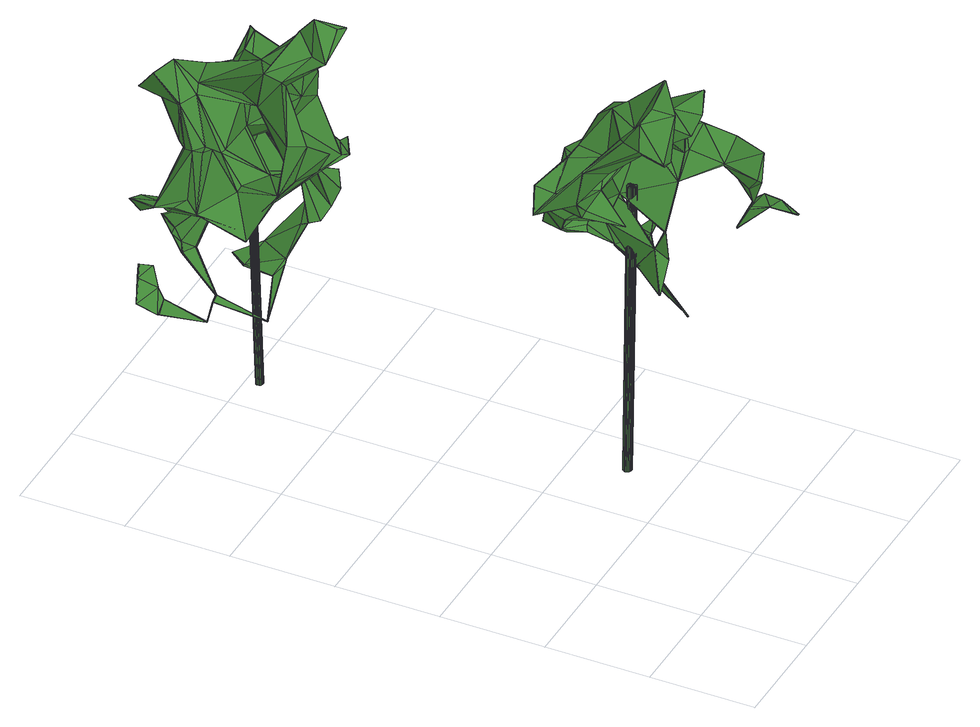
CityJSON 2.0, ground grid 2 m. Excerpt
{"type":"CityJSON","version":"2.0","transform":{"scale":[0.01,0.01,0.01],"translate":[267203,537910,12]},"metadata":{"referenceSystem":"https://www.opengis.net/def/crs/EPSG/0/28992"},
"CityObjects":{
"tree1":{"type":"SolitaryVegetationObject","attributes":{"gtid":421,"crown_width_m":4.26,"crown_median_z":18.5,"crown_r50_m":0.241,"crown_porosity":0.926,"trunk_H_m":5.91,"trunk_DBH_m":0.171,"trunk_radius_m":0.0855,"trunk_base_height_m":12.59,"original_gtid":"477"},"geometry":[{"type":"Solid","lod":"3","boundaries":[[[[0,1,2]],[[3,4,5]],[[6,7,8]],[[9,10,11]],[[12,13,14]],[[15,14,13]],[[16,4,17]],[[18,19,20]],[[21,13,12]],[[22,23,24]],[[25,26,27]],[[28,29,30]],[[31,32,33]],[[34,35,36]],[[34,36,37]],[[38,39,40]],[[41,42,43]],[[44,45,46]],[[47,48,49]],[[15,13,50]],[[51,52,30]],[[53,54,55]],[[53,55,56]],[[57,39,58]],[[44,59,45]],[[60,61,62]],[[63,62,61]],[[35,44,36]],[[64,65,16]],[[66,67,41]],[[41,43,66]],[[8,68,69]],[[70,71,72]],[[70,73,71]],[[45,69,68]],[[60,74,75]],[[26,76,77]],[[78,79,80]],[[20,81,53]],[[63,82,83]],[[5,78,84]],[[85,15,86]],[[26,77,87]],[[26,87,27]],[[46,36,44]],[[37,36,46]],[[15,85,14]],[[52,88,89]],[[90,33,91]],[[56,31,92]],[[75,32,93]],[[17,4,3]],[[78,94,84]],[[25,95,10]],[[96,25,10]],[[0,97,11]],[[98,97,0]],[[75,93,99]],[[100,96,101]],[[8,69,6]],[[63,102,82]],[[67,103,104]],[[105,60,106]],[[59,69,45]],[[107,108,109]],[[93,110,99]],[[111,112,113]],[[44,35,59]],[[114,81,19]],[[60,115,38]],[[41,67,42]],[[116,117,118]],[[116,26,117]],[[119,103,67]],[[120,119,66]],[[120,121,119]],[[122,123,124]],[[89,101,52]],[[121,120,26]],[[13,21,50]],[[112,47,125]],[[126,47,112]],[[127,128,66]],[[11,129,0]],[[0,129,1]],[[106,117,90]],[[90,117,26]],[[107,109,73]],[[7,130,8]],[[89,54,101]],[[53,131,20]],[[63,61,102]],[[60,102,61]],[[92,3,132]],[[35,133,59]],[[2,98,0]],[[114,19,18]],[[120,122,134]],[[43,135,127]],[[43,121,135]],[[107,73,124]],[[95,25,27]],[[78,80,23]],[[94,78,23]],[[40,39,136]],[[49,137,138]],[[129,10,95]],[[14,84,12]],[[69,59,133]],[[18,139,86]],[[140,141,72]],[[30,142,143]],[[5,144,78]],[[16,65,145]],[[112,125,113]],[[146,79,22]],[[39,38,147]],[[39,147,58]],[[71,148,72]],[[149,75,74]],[[27,143,142]],[[69,133,6]],[[141,150,70]],[[113,125,151]],[[78,144,79]],[[139,152,85]],[[25,96,153]],[[20,131,18]],[[28,77,29]],[[50,154,145]],[[24,102,155]],[[31,33,75]],[[53,100,54]],[[64,16,146]],[[16,17,146]],[[90,146,105]],[[156,105,146]],[[75,33,90]],[[101,54,100]],[[130,68,8]],[[5,4,144]],[[28,143,157]],[[7,158,130]],[[75,26,32]],[[75,90,26]],[[112,111,159]],[[81,153,100]],[[115,123,147]],[[49,125,47]],[[66,128,135]],[[66,135,121]],[[40,118,117]],[[151,125,49]],[[23,160,94]],[[124,134,122]],[[25,127,135]],[[161,137,162]],[[163,136,164]],[[150,165,70]],[[98,2,166]],[[81,91,167]],[[81,167,153]],[[91,81,114]],[[25,168,127]],[[169,23,80]],[[28,157,77]],[[83,170,63]],[[171,170,83]],[[131,172,132]],[[30,137,161]],[[30,161,51]],[[102,60,105]],[[102,105,155]],[[118,40,116]],[[120,116,40]],[[63,170,62]],[[129,95,1]],[[57,164,39]],[[3,92,173]],[[174,19,81]],[[20,174,81]],[[174,20,19]],[[30,138,137]],[[88,143,27]],[[60,99,115]],[[60,75,99]],[[52,142,30]],[[38,106,60]],[[117,106,38]],[[117,38,40]],[[101,175,142]],[[101,142,52]],[[94,160,154]],[[11,10,129]],[[92,132,172]],[[92,172,56]],[[43,127,66]],[[87,107,88]],[[87,108,107]],[[53,81,100]],[[25,153,168]],[[3,152,132]],[[64,146,90]],[[105,156,155]],[[156,24,155]],[[156,176,24]],[[45,68,158]],[[177,178,164]],[[177,164,57]],[[141,140,136]],[[168,32,26]],[[88,31,56]],[[120,66,116]],[[116,66,26]],[[66,121,26]],[[124,165,134]],[[70,165,124]],[[52,143,88]],[[25,135,26]],[[80,79,171]],[[80,171,83]],[[95,142,166]],[[153,96,100]],[[73,179,71]],[[6,133,7]],[[158,68,130]],[[34,133,35]],[[46,45,158]],[[180,138,181]],[[90,91,64]],[[3,5,152]],[[91,114,64]],[[128,127,182]],[[127,168,182]],[[139,132,152]],[[162,48,180]],[[66,119,67]],[[90,105,106]],[[37,46,158]],[[29,77,76]],[[7,133,158]],[[122,147,123]],[[122,120,40]],[[120,76,26]],[[161,179,51]],[[73,109,51]],[[175,9,11]],[[101,9,175]],[[108,51,109]],[[108,52,51]],[[161,162,181]],[[114,65,64]],[[62,170,173]],[[62,173,149]],[[29,181,30]],[[138,30,181]],[[122,40,136]],[[122,136,147]],[[58,72,148]],[[147,72,58]],[[49,180,151]],[[138,180,49]],[[113,151,159]],[[151,126,159]],[[180,48,150]],[[150,178,180]],[[126,112,159]],[[171,79,146]],[[171,146,17]],[[15,145,65]],[[18,86,15]],[[15,50,145]],[[34,37,158]],[[34,158,133]],[[92,31,75]],[[23,79,160]],[[79,144,160]],[[79,23,22]],[[110,107,124]],[[110,124,99]],[[70,124,73]],[[128,26,135]],[[168,26,182]],[[26,128,182]],[[178,48,47]],[[161,183,150]],[[181,183,161]],[[85,152,14]],[[5,14,152]],[[102,24,23]],[[169,102,23]],[[22,24,176]],[[156,146,176]],[[95,27,142]],[[96,10,101]],[[101,10,9]],[[147,38,115]],[[12,154,21]],[[53,56,172]],[[131,53,172]],[[162,137,49]],[[181,162,180]],[[113,159,111]],[[65,114,18]],[[65,18,15]],[[131,132,18]],[[139,18,132]],[[85,86,139]],[[140,72,136]],[[21,154,50]],[[12,84,94]],[[146,22,176]],[[71,184,148]],[[5,84,14]],[[185,148,184]],[[120,134,76]],[[32,31,93]],[[89,88,56]],[[93,88,110]],[[110,88,107]],[[151,42,126]],[[185,58,148]],[[162,49,48]],[[72,141,70]],[[180,186,151]],[[186,180,126]],[[181,29,76]],[[121,43,186]],[[126,103,119]],[[121,186,119]],[[42,151,186]],[[43,42,186]],[[95,166,1]],[[2,1,166]],[[141,136,163]],[[164,136,39]],[[145,160,4]],[[145,4,16]],[[150,183,76]],[[3,173,17]],[[170,17,173]],[[181,76,183]],[[180,178,126]],[[178,47,126]],[[186,126,119]],[[169,82,102]],[[150,48,177]],[[177,48,178]],[[147,136,72]],[[94,154,12]],[[160,145,154]],[[178,163,164]],[[150,163,178]],[[150,141,163]],[[88,27,87]],[[157,143,108]],[[157,108,87]],[[108,143,52]],[[28,30,143]],[[54,89,55]],[[56,55,89]],[[88,93,31]],[[124,123,99]],[[76,165,150]],[[134,165,76]],[[187,150,177]],[[115,99,123]],[[187,161,150]],[[51,179,73]],[[187,179,161]],[[144,4,160]],[[71,179,177]],[[187,177,179]],[[175,166,142]],[[11,166,175]],[[97,166,11]],[[98,166,97]],[[17,170,171]],[[149,173,92]],[[167,91,33]],[[87,77,157]],[[167,33,188]],[[32,188,33]],[[167,188,153]],[[168,153,188]],[[32,168,188]],[[75,149,92]],[[80,82,169]],[[62,74,60]],[[149,74,62]],[[42,67,104]],[[185,57,58]],[[185,177,57]],[[71,177,184]],[[185,184,177]],[[42,104,103]],[[126,42,103]],[[80,83,82]],[[189,190,191]],[[189,191,192]],[[192,191,193]],[[192,193,194]],[[191,190,195]],[[191,195,193]],[[193,195,196]],[[193,196,194]],[[195,190,197]],[[195,197,196]],[[196,197,198]],[[196,198,194]],[[197,190,199]],[[197,199,198]],[[198,199,200]],[[198,200,194]],[[199,190,201]],[[199,201,200]],[[200,201,202]],[[200,202,194]],[[201,190,203]],[[201,203,202]],[[202,203,204]],[[202,204,194]],[[203,190,205]],[[203,205,204]],[[204,205,206]],[[204,206,194]],[[205,190,207]],[[205,207,206]],[[206,207,208]],[[206,208,194]],[[207,190,209]],[[207,209,208]],[[208,209,210]],[[208,210,194]],[[209,190,211]],[[209,211,210]],[[210,211,212]],[[210,212,194]],[[211,190,213]],[[211,213,212]],[[212,213,214]],[[212,214,194]],[[213,190,215]],[[213,215,214]],[[214,215,216]],[[214,216,194]],[[215,190,217]],[[215,217,216]],[[216,217,218]],[[216,218,194]],[[217,190,219]],[[217,219,218]],[[218,219,220]],[[218,220,194]],[[219,190,221]],[[219,221,220]],[[220,221,222]],[[220,222,194]],[[221,190,223]],[[221,223,222]],[[222,223,224]],[[222,224,194]],[[223,190,225]],[[223,225,224]],[[224,225,226]],[[224,226,194]],[[225,190,227]],[[225,227,226]],[[226,227,228]],[[226,228,194]],[[227,190,229]],[[227,229,228]],[[228,229,230]],[[228,230,194]],[[229,190,231]],[[229,231,230]],[[230,231,232]],[[230,232,194]],[[231,190,233]],[[231,233,232]],[[232,233,234]],[[232,234,194]],[[233,190,235]],[[233,235,234]],[[234,235,236]],[[234,236,194]],[[235,190,237]],[[235,237,236]],[[236,237,238]],[[236,238,194]],[[237,190,189]],[[237,189,238]],[[238,189,192]],[[238,192,194]]]]}]},
"tree2":{"type":"SolitaryVegetationObject","attributes":{"gtid":467,"crown_width_m":4.09,"crown_median_z":16.93,"crown_r50_m":0.263,"crown_porosity":0.936,"trunk_H_m":4.76,"trunk_DBH_m":0.141,"trunk_radius_m":0.0703,"trunk_base_height_m":12.17,"original_gtid":"530"},"geometry":[{"type":"Solid","lod":"3","boundaries":[[[[239,240,241]],[[242,243,244]],[[245,246,247]],[[248,249,250]],[[251,252,253]],[[254,240,255]],[[245,256,257]],[[258,259,260]],[[261,262,258]],[[263,264,265]],[[263,266,264]],[[267,268,266]],[[264,266,268]],[[269,270,271]],[[272,273,274]],[[275,240,276]],[[249,277,278]],[[279,280,281]],[[258,262,282]],[[283,284,285]],[[286,287,288]],[[245,289,290]],[[291,292,274]],[[293,294,242]],[[286,295,296]],[[297,298,299]],[[300,257,256]],[[243,242,301]],[[302,303,304]],[[305,306,307]],[[308,309,252]],[[310,265,264]],[[311,253,312]],[[313,314,315]],[[301,294,310]],[[267,266,263]],[[316,317,318]],[[319,320,321]],[[322,293,244]],[[242,244,293]],[[323,269,324]],[[244,325,326]],[[326,322,244]],[[327,328,262]],[[301,242,294]],[[291,329,330]],[[331,260,332]],[[333,334,335]],[[336,303,302]],[[337,338,316]],[[306,339,340]],[[341,251,342]],[[303,343,304]],[[344,345,346]],[[291,347,348]],[[349,347,291]],[[350,283,351]],[[352,353,354]],[[355,356,357]],[[247,358,300]],[[359,360,361]],[[362,255,363]],[[337,316,318]],[[364,365,279]],[[316,338,323]],[[245,247,256]],[[366,329,348]],[[308,367,368]],[[359,369,370]],[[359,370,371]],[[355,248,356]],[[372,366,348]],[[328,373,282]],[[263,265,374]],[[293,374,265]],[[299,375,376]],[[364,281,377]],[[364,279,281]],[[277,249,378]],[[379,380,381]],[[312,253,382]],[[275,276,383]],[[295,371,384]],[[295,286,371]],[[267,263,314]],[[330,385,386]],[[309,387,388]],[[310,389,301]],[[284,390,329]],[[278,391,392]],[[393,392,391]],[[394,349,395]],[[319,321,396]],[[240,254,304]],[[343,397,304]],[[398,283,350]],[[330,399,385]],[[400,385,399]],[[328,327,340]],[[401,290,248]],[[383,380,402]],[[383,381,380]],[[403,404,405]],[[406,405,404]],[[305,292,330]],[[307,292,305]],[[407,375,318]],[[318,375,337]],[[371,370,384]],[[408,409,410]],[[411,412,369]],[[413,279,365]],[[368,414,393]],[[368,393,308]],[[415,261,258]],[[258,272,415]],[[303,366,343]],[[320,319,248]],[[373,406,404]],[[323,338,270]],[[270,338,271]],[[338,298,271]],[[378,249,416]],[[248,416,249]],[[417,395,418]],[[373,347,349]],[[404,347,373]],[[419,369,412]],[[378,416,248]],[[378,248,319]],[[344,346,420]],[[288,421,359]],[[327,422,415]],[[346,280,420]],[[415,272,340]],[[340,327,415]],[[328,340,339]],[[408,410,423]],[[262,422,327]],[[424,305,425]],[[273,272,258]],[[426,395,274]],[[427,275,402]],[[253,252,388]],[[402,380,428]],[[408,423,429]],[[408,429,281]],[[406,373,430]],[[407,431,297]],[[349,404,403]],[[271,431,317]],[[432,268,267]],[[433,311,312]],[[434,435,436]],[[437,434,436]],[[434,437,319]],[[349,258,373]],[[438,357,356]],[[323,324,316]],[[314,263,352]],[[352,263,439]],[[274,273,426]],[[277,382,388]],[[439,440,326]],[[263,440,439]],[[271,317,324]],[[317,316,324]],[[336,329,303]],[[366,303,329]],[[414,368,392]],[[379,428,380]],[[401,355,245]],[[245,355,441]],[[442,357,287]],[[443,296,444]],[[346,345,445]],[[240,239,255]],[[406,430,446]],[[318,431,407]],[[317,431,318]],[[388,387,277]],[[276,363,383]],[[447,251,253]],[[255,381,383]],[[258,251,447]],[[302,304,329]],[[448,364,377]],[[258,260,273]],[[359,264,268]],[[449,259,450]],[[449,450,419]],[[434,396,435]],[[249,451,250]],[[274,395,349]],[[286,288,371]],[[359,371,288]],[[448,424,364]],[[297,299,376]],[[381,239,427]],[[427,402,381]],[[291,274,349]],[[262,328,282]],[[447,295,384]],[[444,295,447]],[[452,453,441]],[[246,441,453]],[[433,453,452]],[[260,315,314]],[[414,439,326]],[[454,453,433]],[[284,329,343]],[[343,366,284]],[[267,314,432]],[[454,247,246]],[[262,261,422]],[[415,422,261]],[[375,407,376]],[[455,275,427]],[[456,321,320]],[[383,402,275]],[[450,384,419]],[[381,409,379]],[[449,419,412]],[[398,457,458]],[[432,359,268]],[[304,397,240]],[[459,417,460]],[[459,460,332]],[[445,461,400]],[[445,400,462]],[[344,420,413]],[[399,462,400]],[[325,414,392]],[[325,392,326]],[[325,463,414]],[[399,329,390]],[[464,309,308]],[[260,331,465]],[[310,361,389]],[[466,397,343]],[[315,412,411]],[[253,388,382]],[[313,467,468]],[[314,313,468]],[[278,392,451]],[[447,311,444]],[[468,432,314]],[[332,460,331]],[[469,470,287]],[[274,306,340]],[[340,272,274]],[[373,258,282]],[[401,245,290]],[[335,334,442]],[[366,285,284]],[[384,370,419]],[[471,429,423]],[[241,240,472]],[[414,326,393]],[[392,393,326]],[[356,248,438]],[[401,248,355]],[[323,270,471]],[[323,471,423]],[[410,473,471]],[[410,471,270]],[[278,387,391]],[[464,391,387]],[[454,436,358]],[[436,435,358]],[[300,358,435]],[[454,358,247]],[[255,362,254]],[[302,329,336]],[[364,424,365]],[[396,434,319]],[[369,467,313]],[[296,295,444]],[[250,438,248]],[[368,451,392]],[[383,363,255]],[[473,408,474]],[[474,408,281]],[[464,387,309]],[[278,277,387]],[[448,445,424]],[[462,424,445]],[[474,445,448]],[[308,252,367]],[[469,250,475]],[[369,419,370]],[[271,324,269]],[[441,246,245]],[[313,315,411]],[[369,313,411]],[[255,239,381]],[[474,281,476]],[[323,423,477]],[[278,451,249]],[[309,388,252]],[[332,260,314]],[[258,447,478]],[[258,403,354]],[[258,478,259]],[[449,260,259]],[[351,479,350]],[[451,475,250]],[[281,280,476]],[[244,243,325]],[[464,480,391]],[[464,308,480]],[[393,391,480]],[[393,480,308]],[[270,477,410]],[[410,477,423]],[[462,339,424]],[[373,339,462]],[[330,386,305]],[[328,339,373]],[[363,276,397]],[[355,442,441]],[[270,269,477]],[[417,459,395]],[[433,312,437]],[[260,426,273]],[[469,438,250]],[[287,470,341]],[[323,477,269]],[[367,451,368]],[[400,461,385]],[[386,385,461]],[[326,440,322]],[[253,311,447]],[[263,374,440]],[[322,440,374]],[[463,389,421]],[[474,476,346]],[[476,280,346]],[[378,319,382]],[[378,382,277]],[[437,312,382]],[[437,382,319]],[[465,331,418]],[[465,418,426]],[[251,354,353]],[[251,353,352]],[[247,300,256]],[[458,390,284]],[[376,407,297]],[[258,354,251]],[[403,405,354]],[[311,443,444]],[[446,457,406]],[[405,406,457]],[[471,473,429]],[[349,403,258]],[[315,260,412]],[[449,412,260]],[[451,367,475]],[[469,475,367]],[[445,474,346]],[[455,472,275]],[[275,472,240]],[[413,420,279]],[[279,420,280]],[[455,241,472]],[[481,421,288]],[[365,344,413]],[[463,482,414]],[[243,483,325]],[[301,483,243]],[[291,348,329]],[[481,482,421]],[[482,463,421]],[[287,341,482]],[[421,361,360]],[[359,361,264]],[[264,361,310]],[[481,288,482]],[[482,288,287]],[[461,425,386]],[[454,246,453]],[[305,386,425]],[[306,305,339]],[[424,339,305]],[[362,397,466]],[[363,397,362]],[[276,240,397]],[[452,311,433]],[[335,442,286]],[[287,286,442]],[[286,333,335]],[[286,296,333]],[[443,333,296]],[[359,432,369]],[[369,432,468]],[[307,274,292]],[[375,299,298]],[[375,298,337]],[[337,298,338]],[[418,460,417]],[[418,331,460]],[[271,298,431]],[[431,298,297]],[[359,421,360]],[[402,409,381]],[[408,473,409]],[[402,428,409]],[[349,394,404]],[[394,459,372]],[[354,332,352]],[[352,332,314]],[[355,357,442]],[[348,404,394]],[[257,289,245]],[[469,367,470]],[[414,341,342]],[[341,414,482]],[[414,342,439]],[[439,342,352]],[[352,342,251]],[[445,345,461]],[[425,461,345]],[[433,437,454]],[[304,362,329]],[[343,329,466]],[[329,362,466]],[[410,409,428]],[[379,410,428]],[[473,379,409]],[[473,410,379]],[[448,377,429]],[[377,281,429]],[[304,254,362]],[[330,329,399]],[[435,321,456]],[[365,345,344]],[[436,454,437]],[[341,470,251]],[[441,334,452]],[[441,442,334]],[[396,321,435]],[[424,425,345]],[[252,251,470]],[[367,252,470]],[[421,389,361]],[[322,374,293]],[[294,293,265]],[[294,265,310]],[[239,241,427]],[[427,241,455]],[[325,483,463]],[[389,463,483]],[[389,483,301]],[[418,395,426]],[[394,372,348]],[[426,260,465]],[[394,395,459]],[[468,467,369]],[[398,350,484]],[[405,484,354]],[[398,484,405]],[[452,443,311]],[[443,334,333]],[[452,334,443]],[[398,405,457]],[[458,457,390]],[[372,479,351]],[[478,447,259]],[[447,384,259]],[[384,450,259]],[[424,345,365]],[[373,485,430]],[[462,485,373]],[[399,485,462]],[[390,485,399]],[[469,287,357]],[[469,357,438]],[[448,429,474]],[[372,285,366]],[[348,347,404]],[[350,479,484]],[[479,372,484]],[[332,484,459]],[[372,459,484]],[[354,484,332]],[[291,330,292]],[[390,457,485]],[[430,457,446]],[[430,485,457]],[[474,429,473]],[[306,274,307]],[[435,456,300]],[[257,300,456]],[[248,290,289]],[[320,248,289]],[[458,284,283]],[[458,283,398]],[[351,283,285]],[[351,285,372]],[[320,289,456]],[[257,456,289]],[[486,487,488]],[[486,488,489]],[[489,488,490]],[[489,490,491]],[[488,487,492]],[[488,492,490]],[[490,492,493]],[[490,493,491]],[[492,487,494]],[[492,494,493]],[[493,494,495]],[[493,495,491]],[[494,487,496]],[[494,496,495]],[[495,496,497]],[[495,497,491]],[[496,487,498]],[[496,498,497]],[[497,498,499]],[[497,499,491]],[[498,487,500]],[[498,500,499]],[[499,500,501]],[[499,501,491]],[[500,487,502]],[[500,502,501]],[[501,502,503]],[[501,503,491]],[[502,487,504]],[[502,504,503]],[[503,504,505]],[[503,505,491]],[[504,487,506]],[[504,506,505]],[[505,506,507]],[[505,507,491]],[[506,487,508]],[[506,508,507]],[[507,508,509]],[[507,509,491]],[[508,487,510]],[[508,510,509]],[[509,510,511]],[[509,511,491]],[[510,487,512]],[[510,512,511]],[[511,512,513]],[[511,513,491]],[[512,487,514]],[[512,514,513]],[[513,514,515]],[[513,515,491]],[[514,487,516]],[[514,516,515]],[[515,516,517]],[[515,517,491]],[[516,487,518]],[[516,518,517]],[[517,518,519]],[[517,519,491]],[[518,487,520]],[[518,520,519]],[[519,520,521]],[[519,521,491]],[[520,487,522]],[[520,522,521]],[[521,522,523]],[[521,523,491]],[[522,487,524]],[[522,524,523]],[[523,524,525]],[[523,525,491]],[[524,487,526]],[[524,526,525]],[[525,526,527]],[[525,527,491]],[[526,487,528]],[[526,528,527]],[[527,528,529]],[[527,529,491]],[[528,487,530]],[[528,530,529]],[[529,530,531]],[[529,531,491]],[[530,487,532]],[[530,532,531]],[[531,532,533]],[[531,533,491]],[[532,487,534]],[[532,534,533]],[[533,534,535]],[[533,535,491]],[[534,487,486]],[[534,486,535]],[[535,486,489]],[[535,489,491]]]]}]}
},
"vertices":[
[398,79,647],[403,106,623],[421,106,581],[227,280,852],[145,224,856],[145,225,858],[543,91,485],[542,91,484],[551,83,479],[451,153,688],[408,156,656],[425,88,690],[72,153,902],[84,112,878],[132,182,911],[179,137,914],[201,238,778],[192,274,775],[253,177,867],[290,140,841],[335,159,860],[84,111,876],[113,275,712],[77,276,747],[106,279,700],[312,195,669],[285,295,630],[389,229,681],[403,291,583],[408,279,571],[446,282,581],[313,326,769],[337,279,730],[287,288,758],[519,161,485],[525,161,488],[519,186,440],[518,185,439],[226,411,603],[286,406,516],[230,372,585],[248,199,469],[290,228,478],[283,200,521],[560,172,479],[567,156,486],[519,185,438],[381,352,440],[382,352,441],[405,293,465],[120,117,861],[456,318,581],[450,265,666],[325,226,823],[395,253,748],[336,279,751],[327,326,786],[305,405,500],[295,446,517],[568,157,488],[210,345,670],[96,326,743],[177,342,763],[86,360,756],[209,235,774],[215,189,860],[269,220,547],[248,201,468],[558,120,490],[559,120,492],[387,382,586],[377,443,527],[333,447,535],[418,391,595],[230,326,697],[244,325,698],[371,312,588],[371,311,590],[48,250,844],[79,277,748],[28,333,742],[315,186,812],[28,334,740],[86,358,757],[124,209,871],[169,176,922],[249,189,925],[349,328,654],[369,304,714],[404,286,746],[225,286,718],[265,235,790],[276,331,792],[325,376,697],[47,248,843],[407,156,654],[360,199,704],[405,106,623],[422,106,582],[305,409,678],[386,217,729],[428,205,715],[88,317,724],[294,265,480],[288,230,479],[145,275,718],[210,344,669],[358,365,658],[414,330,608],[422,365,605],[326,378,696],[359,200,350],[360,201,351],[359,199,352],[271,152,805],[258,403,628],[263,309,580],[233,340,613],[239,335,598],[293,266,481],[265,310,579],[271,220,547],[268,369,618],[259,403,627],[353,369,652],[347,250,425],[345,251,425],[250,190,605],[249,192,605],[388,82,657],[549,84,478],[303,230,835],[253,262,857],[533,130,492],[276,355,625],[251,192,605],[287,406,518],[451,295,481],[450,294,481],[249,191,926],[333,413,522],[349,380,533],[439,166,672],[448,265,666],[92,223,822],[163,198,854],[154,266,732],[253,416,607],[333,449,534],[208,336,768],[359,374,538],[346,249,427],[179,215,862],[343,199,708],[106,164,869],[107,281,699],[127,207,691],[398,319,598],[533,130,490],[358,201,351],[92,221,821],[454,317,580],[449,296,482],[323,375,514],[315,371,504],[381,348,593],[415,149,650],[297,255,788],[310,195,671],[26,333,741],[175,340,763],[95,325,745],[293,265,825],[208,335,770],[334,157,859],[453,153,687],[126,205,692],[367,406,521],[381,351,442],[417,390,594],[404,293,467],[408,281,570],[250,191,606],[398,320,596],[376,442,526],[333,414,520],[295,265,481],[389,381,585],[348,238,709],[284,275,59],[275,275,59],[283,277,59],[298,274,650],[298,276,650],[290,274,650],[282,279,59],[297,278,650],[281,281,59],[296,280,650],[279,282,59],[294,281,650],[277,283,59],[292,282,650],[275,284,59],[290,282,650],[273,283,59],[287,282,650],[271,282,59],[285,281,650],[269,281,59],[283,280,650],[268,279,59],[282,278,650],[267,277,59],[281,276,650],[266,275,59],[281,274,650],[267,273,59],[281,271,650],[268,271,59],[282,269,650],[269,269,59],[283,268,650],[271,268,59],[285,266,650],[273,267,59],[287,265,650],[275,267,59],[289,265,650],[277,267,59],[292,265,650],[279,268,59],[294,266,650],[281,269,59],[296,268,650],[282,271,59],[297,269,650],[283,273,59],[298,271,650],
[337,1034,208],[405,1029,216],[358,1067,211],[267,824,819],[208,817,785],[210,818,784],[26,1055,526],[28,1055,527],[17,1095,539],[45,983,521],[66,899,477],[118,941,535],[250,988,574],[172,904,547],[158,985,584],[419,967,262],[359,967,228],[17,1097,538],[45,1089,497],[299,1035,492],[325,1078,609],[376,999,560],[279,1116,511],[279,1112,495],[331,911,719],[352,931,727],[304,882,791],[365,922,705],[375,923,689],[364,924,704],[106,992,250],[108,993,251],[56,1051,314],[307,1076,479],[371,1018,495],[374,1021,484],[369,1027,185],[393,999,206],[124,896,505],[105,857,560],[272,1141,282],[273,1140,280],[233,1103,279],[305,1076,477],[402,896,434],[414,939,397],[409,909,430],[169,1087,737],[158,1038,684],[178,1045,693],[54,1054,510],[35,1021,530],[433,1013,397],[404,1026,381],[289,816,809],[289,817,811],[233,1110,656],[153,1146,672],[84,1084,356],[62,1066,329],[71,1107,360],[70,1102,509],[254,861,837],[502,963,299],[493,927,300],[466,982,276],[396,1059,365],[345,1049,406],[368,1031,391],[188,824,573],[187,822,571],[305,883,793],[164,1065,642],[145,987,586],[398,1045,661],[372,911,632],[398,1046,659],[29,1049,299],[28,1048,300],[19,1085,317],[112,1010,464],[93,1042,491],[127,1077,444],[229,852,776],[107,994,249],[30,1047,300],[164,879,756],[203,890,720],[312,1124,464],[312,1108,462],[424,975,382],[450,1039,390],[459,1003,543],[395,924,565],[152,1145,672],[122,1055,681],[108,1096,744],[513,941,325],[21,1086,316],[57,1053,312],[343,1050,405],[364,1132,464],[225,982,659],[246,972,669],[458,928,286],[328,1186,274],[352,1091,323],[287,1141,284],[385,963,389],[415,940,399],[372,1019,484],[408,869,447],[450,893,451],[328,921,606],[320,953,607],[317,940,552],[42,990,656],[47,972,654],[74,981,647],[71,1101,510],[282,976,697],[275,934,689],[282,915,755],[417,952,270],[361,966,227],[257,1116,283],[286,1142,286],[416,939,398],[171,904,548],[144,847,571],[361,1047,645],[331,1048,628],[245,1061,688],[437,902,448],[334,1038,410],[289,883,780],[45,1096,351],[71,1105,361],[234,1102,281],[89,909,477],[238,941,182],[239,942,182],[325,975,211],[135,941,536],[354,965,220],[252,1092,664],[449,1078,358],[450,1080,359],[144,845,569],[171,904,546],[261,892,798],[385,963,387],[149,823,648],[109,842,668],[150,825,648],[408,911,432],[407,1016,511],[129,1076,443],[421,966,260],[369,903,428],[404,1025,379],[397,1058,364],[45,1001,547],[326,974,209],[356,955,519],[376,935,410],[368,905,430],[277,955,401],[45,1094,352],[199,1022,237],[238,943,183],[186,1020,231],[408,1058,660],[407,1058,658],[327,1188,274],[177,931,680],[281,1116,511],[67,901,476],[431,1004,526],[432,1006,526],[346,1060,628],[327,1187,273],[174,918,756],[280,1117,511],[186,1022,230],[352,1091,325],[390,1093,328],[407,1018,512],[336,1035,206],[238,942,181],[199,1022,239],[276,955,399],[61,1064,331],[322,953,608],[97,1031,620],[137,1065,461],[128,1103,467],[105,1080,489],[95,1042,493],[78,969,643],[276,933,688],[282,913,754],[64,1015,638],[122,1053,682],[162,1106,655],[195,1108,638],[352,1089,323],[275,953,399],[259,1025,596],[249,1084,287],[347,1060,626],[325,1079,610],[106,859,561],[93,1039,629],[95,1031,620],[62,1064,513],[358,1068,209],[84,1078,492],[277,954,399],[376,933,409],[384,961,540],[458,1002,542],[391,1093,326],[333,1007,363],[172,917,757],[180,795,621],[431,1006,528],[428,934,273],[363,1047,643],[339,1024,609],[145,985,586],[157,983,586],[185,1021,232],[359,1068,210],[199,1020,239],[250,1083,286],[134,941,538],[257,1116,281],[108,993,249],[295,1031,599],[409,870,449],[181,797,621],[225,983,661],[177,932,682],[227,852,778],[401,881,447],[333,1005,364],[282,975,17],[275,975,17],[282,977,17],[266,983,493],[265,985,493],[259,983,493],[281,978,17],[265,987,493],[280,980,17],[264,988,493],[279,981,17],[262,990,493],[277,982,17],[261,990,493],[275,982,17],[259,991,493],[273,982,17],[257,990,493],[272,981,17],[255,990,493],[270,980,17],[254,989,493],[269,979,17],[253,987,493],[268,977,17],[252,985,493],[268,975,17],[252,984,493],[268,973,17],[252,982,493],[269,972,17],[253,980,493],[270,970,17],[254,979,493],[271,969,17],[255,977,493],[273,968,17],[257,977,493],[275,968,17],[259,976,493],[277,968,17],[260,977,493],[278,969,17],[262,977,493],[280,970,17],[264,978,493],[281,971,17],[265,980,493],[282,973,17],[265,981,493]
]}
